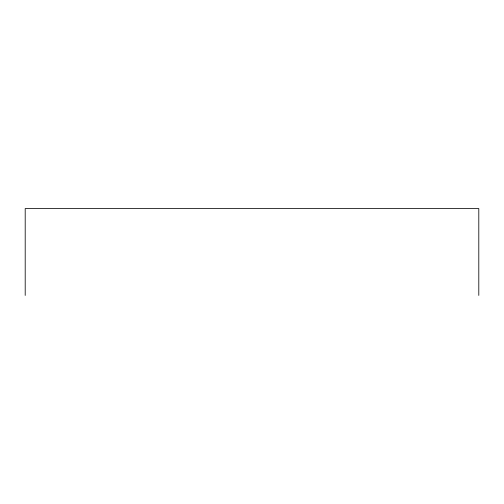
<?xml version="1.0" encoding="UTF-8"?>
<svg xmlns="http://www.w3.org/2000/svg" width="504" height="504" viewBox="0 0 504 504"><rect width="100%" height="100%" fill="white"/><g stroke="black" fill="none" stroke-linecap="round" stroke-linejoin="round"><path stroke-width="0.76" d="M478.8 295.432L478.8 208.568L25.2 208.568L25.2 295.432"/></g></svg>
